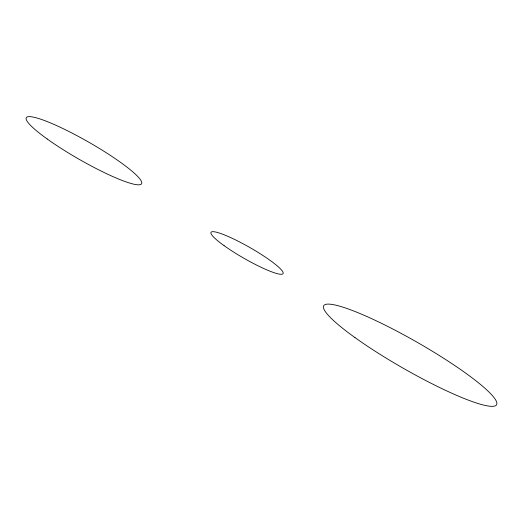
<?xml version="1.0" encoding="UTF-8"?>
<svg xmlns="http://www.w3.org/2000/svg" width="523" height="523" viewBox="0 0 523 523"><rect width="100%" height="100%" fill="white"/><g stroke="black" fill="none" stroke-linecap="round" stroke-linejoin="round"><path stroke-width="0.78" d="M355.019 337.616A99.605 14.722 29.8 0 0 495.706 405.593A99.605 14.722 29.8 0 0 379.698 322.462A99.605 14.722 29.8 0 0 355.019 337.616M224.079 245.647A41.507 6.132 29.8 0 0 282.701 273.967A41.507 6.132 29.8 0 0 234.363 239.331A41.507 6.132 29.8 0 0 224.079 245.647M47.207 139A66.408 9.813 29.8 0 0 141.001 184.318A66.408 9.813 29.8 0 0 63.662 128.893A66.408 9.813 29.8 0 0 47.207 139"/></g></svg>
